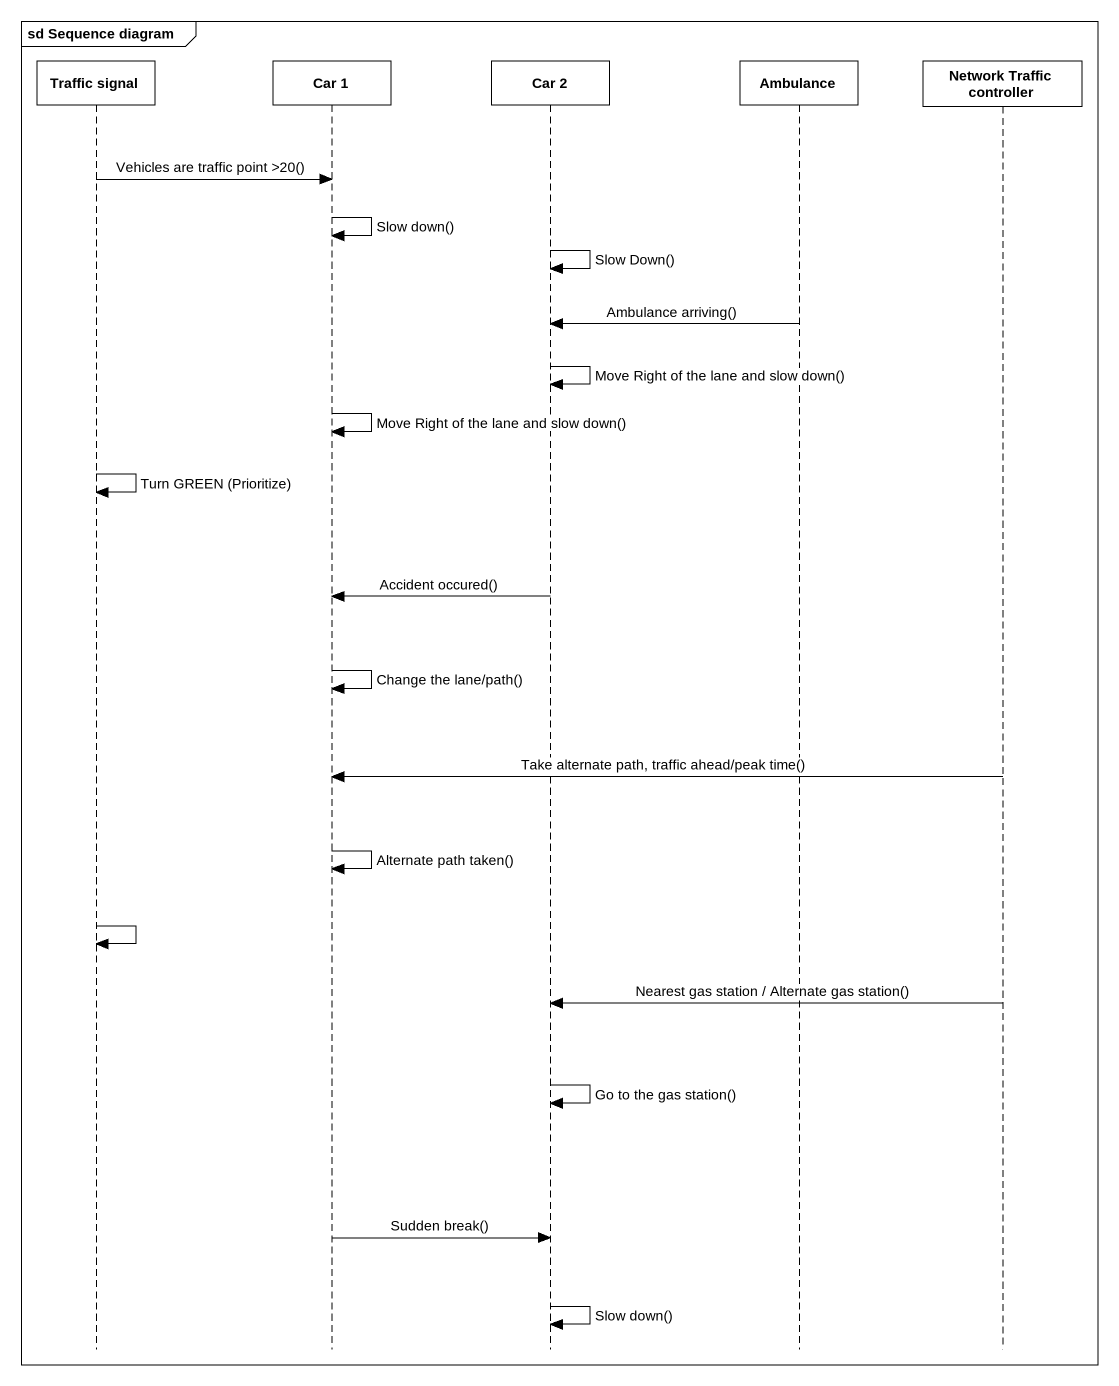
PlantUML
@startuml
mainframe sd Sequence diagram
hide footbox
participant "Traffic signal" as Traffic_signal
participant "Car 1" as Car_1
participant "Car 2" as Car_2
participant Ambulance
participant "Network Traffic controller" as Network_Traffic_controller

Traffic_signal -> Car_1 : Vehicles are traffic point >20()
Car_1 -> Car_1 : Slow down()
Car_2 -> Car_2 : Slow Down()
Ambulance -> Car_2 : Ambulance arriving()
Car_2 -> Car_2 : Move Right of the lane and slow down()
Car_1 -> Car_1 : Move Right of the lane and slow down()
Traffic_signal -> Traffic_signal : Turn GREEN (Prioritize)
Car_2 -> Car_1 : Accident occured()
Car_1 -> Car_1 : Change the lane/path()
Network_Traffic_controller -> Car_1 : Take alternate path, traffic ahead/peak time()
Car_1 -> Car_1 : Alternate path taken()
Traffic_signal -> Traffic_signal
Network_Traffic_controller -> Car_2 : Nearest gas station / Alternate gas station()
Car_2 -> Car_2 : Go to the gas station()
Car_1 -> Car_2 : Sudden break()
Car_2 -> Car_2 : Slow down()
@enduml
